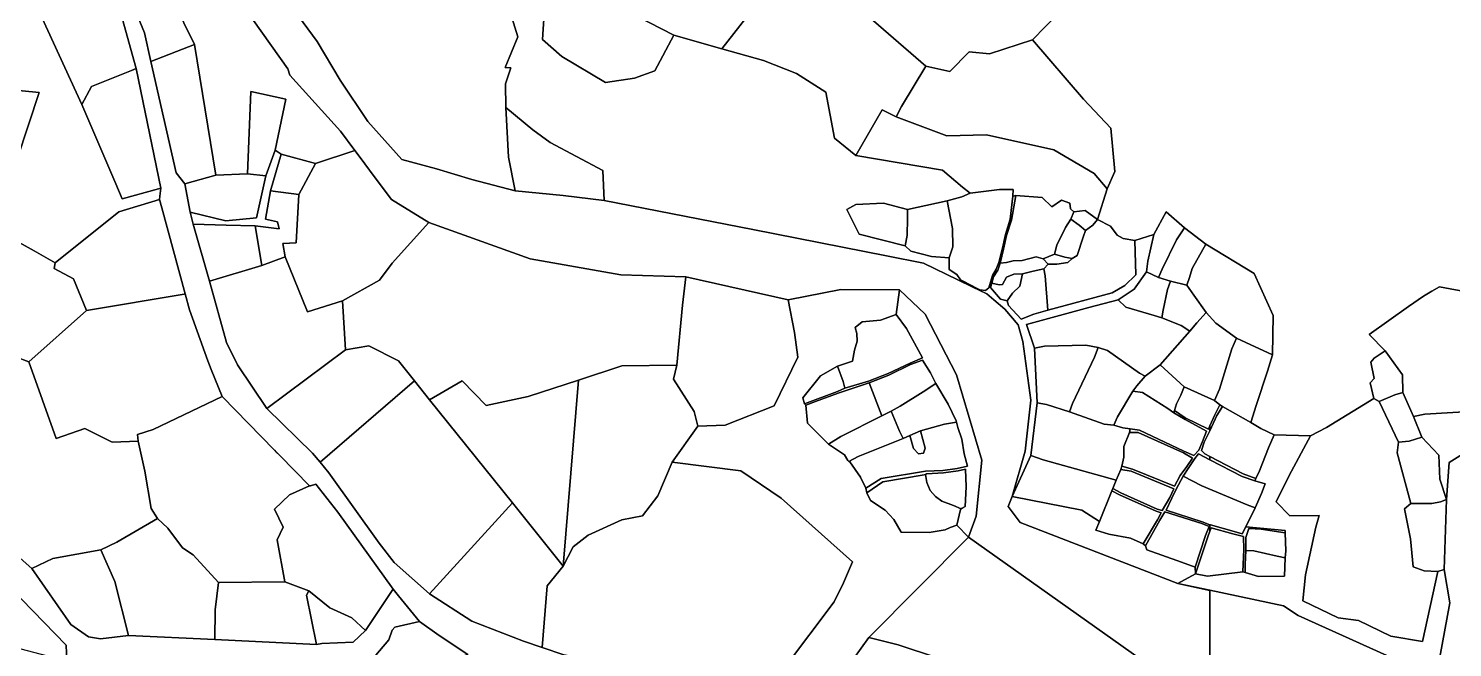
# Model space of a CAD drawing. Extents: x 542555 to 550520, y 1840485 to 1846995.
# Drawn here: x 547501 to 548103, y 1841222 to 1841484 of the extents above; entities that cross this region are included whole.
import ezdxf

# ---------------------------------------------------------------- set-up
doc = ezdxf.new("R2010")
doc.units = 0
doc.layers.add('Level 30', color=7, linetype='Continuous')

msp = doc.modelspace()

# ---------------------------------------------------------------- linework, layer by layer
at = {"layer": 'Level 30'}
for points in [[(547952.55, 1841507.26), (547925.05, 1841478.93), (547906.89, 1841473.05), (547898.23, 1841473.84), (547890.08, 1841465.48), (547879.97, 1841467.72), (547832.66, 1841508.91), (547831.02, 1841520.43), (547845.67, 1841540.45), (547865.78, 1841588.57), (547874.93, 1841594.18), (547882.24, 1841593.57), (547882.36, 1841592.57), (547886.13, 1841585.57), (547931.69, 1841552.29), (547947.53, 1841548.79), (547945.57, 1841534.73), (547945.93, 1841527.65), (547951.14, 1841518.33)], [(547831.02, 1841520.43), (547832.66, 1841508.91), (547803.83, 1841488.14), (547793.79, 1841475.08), (547773.44, 1841480.93), (547752.64, 1841491.66), (547730.82, 1841507.39), (547720.77, 1841515.44), (547726.45, 1841528.7), (547730.35, 1841533.32), (547750.81, 1841547.91), (547760.47, 1841546.04), (547785.97, 1841560.68), (547800.15, 1841567.89), (547800.41, 1841564.92), (547800.31, 1841559.64), (547823.83, 1841527.97)], [(547527.4, 1841459.14), (547523.28, 1841451.57), (547504.07, 1841493.29), (547497.29, 1841509.63), (547498.9, 1841510.41), (547499.08, 1841515.53), (547519.8, 1841525), (547526.2, 1841514.6), (547533.3819, 1841502.0965), (547535.35, 1841498.67), (547540.28, 1841488.07), (547546.21, 1841466.83), (547544.1901, 1841466.0042)], [(547719.35, 1841500.84), (547720.77, 1841515.44), (547730.82, 1841507.39), (547752.64, 1841491.66), (547773.44, 1841480.93), (547765.41, 1841465.77), (547756.76, 1841462.64), (547744.51, 1841460.93), (547726.14, 1841471.85), (547718, 1841479.01)], [(547638.57, 1841432.17), (547622.02, 1841426.59), (547607.45, 1841430.58), (547605, 1841432.21), (547609.41, 1841453.78), (547594.72, 1841457.04), (547593.25, 1841422.2), (547579.82, 1841421.63), (547570.9, 1841476.92), (547557.38, 1841504.61), (547569.28, 1841512.19), (547573.28, 1841513.16), (547595.79, 1841487.1), (547610.37, 1841466.6), (547611.19, 1841463.98), (547632.51, 1841440.24)], [(547691.32, 1841503.91), (547693.65, 1841506.26), (547699.74, 1841501.07), (547703.15, 1841494.3), (547707.48, 1841480.16), (547702.2, 1841467.27), (547704.53, 1841467.03), (547702.28, 1841460.24), (547702.39, 1841450.23), (547703.56, 1841429.26), (547706.32, 1841415.07), (547688.04, 1841419.83), (547673.17, 1841424.36), (547658.44, 1841428.34), (547644.15, 1841444.34), (547632.43, 1841461.85), (547622.7, 1841478.25), (547612.8, 1841491.55), (547628.22, 1841513.31), (547641.56, 1841506.2), (547650.92, 1841503.99), (547653.12, 1841500.08), (547678.69, 1841493.29), (547687.86, 1841498.56)], [(547832.66, 1841508.91), (547879.97, 1841467.72), (547869.71, 1841450.66), (547867.46, 1841446.28), (547861.45, 1841449.33), (547850.31, 1841429.99), (547841.32, 1841437.33), (547837.67, 1841456.83), (547825.27, 1841464.64), (547811.3, 1841470.12), (547793.79, 1841475.08), (547803.83, 1841488.14)], [(547570.9, 1841476.92), (547552.4, 1841469.77), (547549.74, 1841481.81), (547544.04, 1841495.62), (547557.38, 1841504.61)], [(547925.05, 1841478.93), (547946.58, 1841453.88), (547958.15, 1841441.54), (547959.77, 1841423.28), (547956.59, 1841415.9), (547951.12, 1841422.44), (547934.04, 1841432.38), (547905.54, 1841438.71), (547888.85, 1841438.28), (547867.46, 1841446.28), (547869.71, 1841450.66), (547879.97, 1841467.72), (547890.08, 1841465.48), (547898.23, 1841473.84), (547906.89, 1841473.05)], [(547579.82, 1841421.63), (547566.73, 1841418.08), (547563.06, 1841422.7), (547552.4, 1841469.77), (547570.9, 1841476.92)], [(547537.5658, 1841418.0575), (547523.28, 1841451.57), (547527.4, 1841459.14), (547544.1901, 1841466.0042), (547546.21, 1841466.83), (547556.68, 1841416.18), (547555.7248, 1841415.9139), (547540.31, 1841411.62)], [(547444.54, 1841462.56), (547505.25, 1841456.68), (547496.01, 1841428.87), (547493.5, 1841427.13), (547473.54, 1841424.7), (547467.94, 1841416.88), (547462.36, 1841412.16), (547459.53, 1841411.29), (547445.36, 1841411.58), (547442.02, 1841425.76), (547441.63, 1841441.1)], [(547593.25, 1841422.2), (547594.72, 1841457.04), (547609.41, 1841453.78), (547605, 1841432.21), (547601.02, 1841421.33)], [(547702.39, 1841450.23), (547713.85, 1841440.82), (547721.18, 1841435.48), (547743.38, 1841423.6), (547744, 1841411.02), (547726.61, 1841413.1), (547706.32, 1841415.07), (547703.56, 1841429.26)], [(547956.59, 1841415.9), (547952.44, 1841402.95), (547947.28, 1841406.8), (547942.51, 1841406.2), (547941.08, 1841407.37), (547940.77, 1841409.79), (547937.28, 1841411.14), (547933.16, 1841408.24), (547929.09, 1841412.29), (547917.93, 1841413.03), (547916.7, 1841412.81), (547916.83, 1841415.6), (547911.01, 1841415.63), (547898.68, 1841414.11), (547895.38, 1841416.62), (547887.02, 1841423.8), (547850.31, 1841429.99), (547861.45, 1841449.33), (547867.46, 1841446.28), (547888.85, 1841438.28), (547905.54, 1841438.71), (547934.04, 1841432.38), (547951.12, 1841422.44)], [(547605, 1841432.21), (547607.45, 1841430.58), (547602.97, 1841415.11), (547600.87, 1841403.12), (547605.99, 1841402.01), (547606.61, 1841398.97), (547596.52, 1841400.31), (547584.31, 1841400.57), (547570.24, 1841400.91), (547569.01, 1841406), (547584.17, 1841402.42), (547597.09, 1841403.62), (547601.02, 1841421.33)], [(547622.02, 1841426.59), (547614.97, 1841413.45), (547602.97, 1841415.11), (547607.45, 1841430.58)], [(547649.11, 1841377.28), (547633.45, 1841368.58), (547618.6, 1841363.85), (547609.15, 1841387.18), (547608.17, 1841392.77), (547613.85, 1841393.12), (547614.97, 1841413.45), (547622.02, 1841426.59), (547638.57, 1841432.17), (547641.2691, 1841428.577), (547646.4432, 1841421.6892), (547654.18, 1841411.39), (547669.85, 1841401.62), (547654.41, 1841384.48)], [(547593.25, 1841422.2), (547601.02, 1841421.33), (547597.09, 1841403.62), (547584.17, 1841402.42), (547569.01, 1841406), (547566.73, 1841418.08), (547579.82, 1841421.63)], [(547602.97, 1841415.11), (547614.97, 1841413.45), (547613.85, 1841393.12), (547608.17, 1841392.77), (547609.15, 1841387.18), (547599.31, 1841383.5), (547596.52, 1841400.31), (547606.61, 1841398.97), (547605.99, 1841402.01), (547600.87, 1841403.12)], [(547898.68, 1841414.11), (547911.01, 1841415.63), (547916.83, 1841415.6), (547916.7, 1841412.81), (547915.54, 1841403.09), (547913.54, 1841396.62), (547912.38, 1841390.77), (547910.79, 1841384.74), (547909.71, 1841381.93), (547908.08, 1841379.27), (547907.28, 1841376.36), (547906.54, 1841374.06), (547905.21, 1841372.96), (547902.81, 1841373.21), (547897.8589, 1841375.773), (547896.831, 1841376.3051), (547894.6, 1841377.46), (547893.09, 1841379.69), (547889.85, 1841381.78), (547889.83, 1841386.69), (547891.4, 1841391.35), (547891.23, 1841399.18), (547888.9, 1841410.88), (547895.11, 1841412.5)], [(547942.51, 1841406.2), (547941.26, 1841403.1), (547939, 1841399.56), (547935.28, 1841392.09), (547934.27, 1841388.29), (547929.56, 1841386.31), (547926.62, 1841387.17), (547920.61, 1841385.56), (547916.79, 1841385.42), (547914.01, 1841384.79), (547911.38, 1841384.4), (547912.77, 1841390.32), (547913.98, 1841396.13), (547916.16, 1841402.65), (547917.93, 1841413.03), (547929.09, 1841412.29), (547933.16, 1841408.24), (547937.28, 1841411.14), (547940.77, 1841409.79), (547941.08, 1841407.37)], [(547566.4429, 1841371.3544), (547525.19, 1841364.39), (547519.75, 1841377.82), (547511.54, 1841382.23), (547512.05, 1841384.67), (547538.89, 1841406.12), (547556.04, 1841411.43), (547557.0023, 1841407.9026), (547566.95, 1841371.44)], [(547872.13, 1841407.09), (547872.19, 1841403.56), (547872.01, 1841396.2), (547871.24, 1841391.75), (547851.82, 1841396.73), (547846.58, 1841407.17), (547850.32, 1841409.29), (547861.98, 1841409.86)], [(547891.4, 1841391.35), (547889.83, 1841386.69), (547882.29, 1841387.31), (547873.66, 1841389.48), (547871.24, 1841391.75), (547872.01, 1841396.2), (547872.19, 1841403.56), (547872.13, 1841407.09), (547884.4, 1841409.88), (547888.9, 1841410.88), (547891.23, 1841399.18)], [(547942.51, 1841406.2), (547947.28, 1841406.8), (547952.44, 1841402.95), (547950.47, 1841400.56), (547947.46, 1841398.3), (547944.76, 1841400.47), (547941.26, 1841403.1)], [(547525.19, 1841364.39), (547500.89, 1841342.76), (547490.46, 1841346.67), (547464.09, 1841335.09), (547461.0903, 1841346.154), (547450.39, 1841385.62), (547462.73, 1841385.56), (547463.99, 1841398.82), (547480.21, 1841400.09), (547483.99, 1841400.3), (547503.1724, 1841389.615), (547512.05, 1841384.67), (547511.54, 1841382.23), (547519.75, 1841377.82)], [(547599.31, 1841383.5), (547577.18, 1841376.81), (547570.24, 1841400.91), (547584.31, 1841400.57), (547596.52, 1841400.31)], [(547777.1, 1841366.74), (547774.74, 1841341.27), (547751.53, 1841341.01), (547733.22, 1841335.02), (547711.89, 1841328.05), (547694.18, 1841324.33), (547683.98, 1841334.7), (547670.23, 1841326.69), (547663.79, 1841334.71), (547657.06, 1841343.1), (547644.51, 1841349.51), (547634.62, 1841347.86), (547633.45, 1841368.58), (547649.11, 1841377.28), (547654.41, 1841384.48), (547669.85, 1841401.62), (547712.68, 1841386.29), (547751.02, 1841379.58), (547778.55, 1841378.66)], [(547958.7, 1841371.87), (547931.47, 1841364.62), (547930.34, 1841379.04), (547929.85, 1841382.03), (547931.69, 1841384.08), (547935.29, 1841383.97), (547939.97, 1841384.74), (547941.76, 1841386.48), (547943.84, 1841387.66), (547946.48, 1841395.52), (547947.46, 1841398.3), (547950.47, 1841400.56), (547952.44, 1841402.95), (547957.95, 1841400.13), (547960.73, 1841396.33), (547963.33, 1841394.84), (547968.2, 1841394.04), (547968.64, 1841379.48), (547964.01, 1841375.01)], [(547943.84, 1841387.66), (547941.76, 1841386.48), (547938.7, 1841387.01), (547934.27, 1841388.29), (547935.28, 1841392.09), (547939, 1841399.56), (547941.26, 1841403.1), (547944.76, 1841400.47), (547947.46, 1841398.3), (547946.48, 1841395.52)], [(547976.25, 1841396.58), (547981.45, 1841406.18), (547989.27, 1841399.39), (547985.91, 1841394.29), (547979.87, 1841381.95), (547978.32, 1841378.35), (547973.22, 1841380.75), (547973.79, 1841385.28)], [(547991.4, 1841378.35), (547990.23, 1841375.2), (547983.29, 1841376.85), (547978.32, 1841378.35), (547979.87, 1841381.95), (547985.91, 1841394.29), (547989.27, 1841399.39), (547998.3, 1841392.53), (547992.49, 1841382.22)], [(547935.29, 1841383.97), (547931.69, 1841384.08), (547929.56, 1841386.31), (547934.27, 1841388.29), (547938.7, 1841387.01), (547941.76, 1841386.48), (547939.97, 1841384.74)], [(548026.76, 1841362.32), (548026.46, 1841345.72), (548015.19, 1841350.89), (548011.16, 1841352.69), (548002.55, 1841359.1), (547998.34, 1841363.62), (547993.23, 1841370.88), (547990.23, 1841375.2), (547991.4, 1841378.35), (547992.49, 1841382.22), (547998.3, 1841392.53), (548018.73, 1841380.09)], [(547634.62, 1841347.86), (547601.39, 1841322.98), (547588.99, 1841341.4), (547584.45, 1841350.91), (547577.18, 1841376.81), (547599.31, 1841383.5), (547609.15, 1841387.18), (547618.6, 1841363.85), (547633.45, 1841368.58)], [(547931.69, 1841384.08), (547929.85, 1841382.03), (547925.24, 1841381.06), (547920.8, 1841379.93), (547917.1, 1841379.76), (547914.08, 1841378.58), (547912.29, 1841375.37), (547910.88, 1841375.23), (547907.8, 1841376.06), (547908.56, 1841378.71), (547910.35, 1841381.51), (547911.38, 1841384.4), (547914.01, 1841384.79), (547916.79, 1841385.42), (547920.61, 1841385.56), (547926.62, 1841387.17), (547929.56, 1841386.31)], [(547795.13, 1841316.01), (547783.63, 1841315.51), (547782.08, 1841321.75), (547773.27, 1841335.34), (547774.74, 1841341.27), (547777.1, 1841366.74), (547778.55, 1841378.66), (547821.78, 1841368.95), (547824.42, 1841355.14), (547825.87, 1841344.66), (547815.85, 1841324.14)], [(547907.8, 1841376.06), (547910.88, 1841375.23), (547912.29, 1841375.37), (547914.08, 1841378.58), (547917.1, 1841379.76), (547920.8, 1841379.93), (547919.64, 1841374.71), (547916.63, 1841371.75), (547914.26, 1841368.58), (547911.45, 1841369.19), (547907.29, 1841374.21)], [(547914.87, 1841366.58), (547914.26, 1841368.58), (547916.63, 1841371.75), (547919.64, 1841374.71), (547920.8, 1841379.93), (547925.24, 1841381.06), (547929.85, 1841382.03), (547930.34, 1841379.04), (547931.47, 1841364.62), (547925.58, 1841362.91), (547920.23, 1841360.73)], [(547978.32, 1841378.35), (547983.29, 1841376.85), (547982.12, 1841373.26), (547980.17, 1841364.56), (547979.7, 1841361.38), (547976.47, 1841362.37), (547964.41, 1841365.79), (547961.27, 1841368.99), (547968.03, 1841373.44), (547973.22, 1841380.75)], [(547990.23, 1841375.2), (547993.23, 1841370.88), (547998.34, 1841363.62), (547994.43, 1841359.16), (547991.45, 1841355.71), (547987.78, 1841358.14), (547979.7, 1841361.38), (547980.17, 1841364.56), (547982.12, 1841373.26), (547983.29, 1841376.85)], [(547568.78, 1841364.73), (547576.44, 1841343.2), (547577.9133, 1841339.5446), (547582.53, 1841328.09), (547553.42, 1841314.07), (547546.8, 1841311.94), (547547.08, 1841309.15), (547536.07, 1841308.78), (547524.5, 1841314.53), (547512.46, 1841310.26), (547500.89, 1841342.76), (547525.19, 1841364.39), (547566.4429, 1841371.3544), (547566.95, 1841371.44)], [(547892.85, 1841337.3), (547903.63, 1841301.08), (547901.26, 1841277.48), (547898.03, 1841268.55), (547893.04, 1841273.66), (547894.52, 1841280.34), (547894.85, 1841280.56), (547895.26, 1841280.85), (547896.55, 1841281.59), (547897.05, 1841289.87), (547896.74, 1841297.31), (547893.59, 1841296.67), (547887.34, 1841295.8), (547880.26, 1841295.33), (547879.76, 1841295.05), (547879.22, 1841294.94), (547861.83, 1841291.96), (547854.98, 1841287.4), (547854.56, 1841289.32), (547861.11, 1841293.39), (547879.75, 1841296.53), (547887.14, 1841296.74), (547893.25, 1841297.6), (547897.58, 1841298.62), (547896.19, 1841303.83), (547895.16, 1841310.01), (547893.45, 1841314.97), (547892.93, 1841317.16), (547892.8, 1841317.72), (547889.4, 1841324.77), (547884.22, 1841333.53), (547881.92, 1841338.07), (547878.52, 1841343.41), (547873.49, 1841341.57), (547864.29, 1841337.14), (547855.94, 1841333.82), (547846.29, 1841330.63), (547842.88, 1841329.53), (547833.3, 1841326), (547829.22, 1841324.42), (547828.7, 1841324.98), (547842.55, 1841330.24), (547845.74, 1841331.6), (547855.71, 1841334.62), (547864.04, 1841337.77), (547873.38, 1841342.22), (547878.54, 1841344.42), (547871.8, 1841356.78), (547867.37, 1841362.72), (547868.87, 1841373.16), (547879.65, 1841362.95)], [(548118.02, 1841327.73), (548113.73, 1841321.97), (548112.0265, 1841321.8681), (548090.83, 1841320.6), (548086.07, 1841319.56), (548081.58, 1841329.72), (548081.44, 1841337.2), (548074.1, 1841347.42), (548067.31, 1841354.36), (548083.9427, 1841366.1221), (548090.19, 1841370.54), (548093.7109, 1841372.5703), (548097.04, 1841374.49), (548109.79, 1841372.1), (548110.23, 1841365.28), (548112.85, 1841350.54), (548116.42, 1841346.35), (548118.15, 1841339.76), (548119.4, 1841332.94), (548119.1871, 1841332.1361)], [(547991.45, 1841355.71), (547978.96, 1841341.41), (547972.56, 1841336.69), (547970.26, 1841338), (547956.75, 1841347.59), (547952.74, 1841348.81), (547947.56, 1841349.77), (547930.13, 1841349.39), (547925.89, 1841348.53), (547922.45, 1841358.48), (547948.79, 1841365.75), (547961.27, 1841368.99), (547964.41, 1841365.79), (547976.47, 1841362.37), (547979.7, 1841361.38), (547987.78, 1841358.14)], [(547867.37, 1841362.72), (547871.8, 1841356.78), (547878.54, 1841344.42), (547873.38, 1841342.22), (547864.04, 1841337.77), (547855.71, 1841334.62), (547845.74, 1841331.6), (547844.96, 1841334.36), (547842.61, 1841340.9), (547848.91, 1841343.03), (547849.85, 1841347.65), (547850.93, 1841351.54), (547850.77, 1841354.75), (547850.13, 1841357.25), (547853.04, 1841359.61), (547860.83, 1841360.39)], [(547998.34, 1841363.62), (548002.55, 1841359.1), (548011.16, 1841352.69), (548009.2, 1841348.19), (548004.04, 1841331.12), (548001.95, 1841326.41), (547989.15, 1841332.18), (547978.96, 1841341.41), (547991.45, 1841355.71), (547994.43, 1841359.16)], [(548011.16, 1841352.69), (548015.19, 1841350.89), (548026.46, 1841345.72), (548024.3, 1841338.82), (548019.51, 1841324.24), (548017.34, 1841317.14), (548005.31, 1841323.84), (548004.19, 1841324.53), (548001.95, 1841326.41), (548004.04, 1841331.12), (548009.2, 1841348.19)], [(547538.04, 1841266.41), (547531.25, 1841263.29), (547511.06, 1841259.6), (547502.1, 1841255.32), (547495.91, 1841260.82), (547490.55, 1841262.71), (547483.02, 1841270.69), (547477.5, 1841280.75), (547473.99, 1841293.2), (547464.09, 1841335.09), (547490.46, 1841346.67), (547500.89, 1841342.76), (547512.46, 1841310.26), (547524.5, 1841314.53), (547536.07, 1841308.78), (547547.08, 1841309.15), (547549.85, 1841296.5), (547552.52, 1841280.71), (547555.26, 1841276.51)], [(547663.79, 1841334.71), (547623.95, 1841300.28), (547620.7, 1841304.17), (547601.39, 1841322.98), (547634.62, 1841347.86), (547644.51, 1841349.51), (547657.06, 1841343.1)], [(547925.89, 1841348.53), (547930.13, 1841349.39), (547947.56, 1841349.77), (547952.74, 1841348.81), (547951.24, 1841344.68), (547941.87, 1841325.12), (547940.63, 1841321.54), (547930.89, 1841324.71), (547927.01, 1841325.4)], [(547952.74, 1841348.81), (547956.75, 1841347.59), (547970.26, 1841338), (547972.56, 1841336.69), (547969.11, 1841332.6), (547967.48, 1841330.26), (547960.9, 1841319.52), (547959.37, 1841315.99), (547955.24, 1841316.39), (547940.63, 1841321.54), (547941.87, 1841325.12), (547951.24, 1841344.68)], [(548078.21, 1841328.75), (548071.57, 1841325.95), (548069.23, 1841327.26), (548067.69, 1841333.82), (548069.47, 1841335.71), (548067.95, 1841342.57), (548069.46, 1841344.33), (548074.1, 1841347.42), (548081.44, 1841337.2), (548081.58, 1841329.72)], [(547783.63, 1841315.51), (547772.78, 1841300.36), (547766.66, 1841286.08), (547760.15, 1841277.54), (547751.51, 1841275.92), (547737.28, 1841269.49), (547730.95, 1841264.43), (547726.72, 1841256.28), (547733.22, 1841335.02), (547751.53, 1841341.01), (547774.74, 1841341.27), (547773.27, 1841335.34), (547782.08, 1841321.75)], [(547842.55, 1841330.24), (547828.7, 1841324.98), (547827.93, 1841327.48), (547835.42, 1841336.75), (547842.61, 1841340.9), (547844.96, 1841334.36), (547845.74, 1841331.6)], [(547855.94, 1841333.82), (547864.29, 1841337.14), (547873.49, 1841341.57), (547878.52, 1841343.41), (547881.92, 1841338.07), (547884.22, 1841333.53), (547878.8, 1841330.04), (547869.08, 1841323.94), (547865.26, 1841321.89), (547861.34, 1841319.89)], [(547978.96, 1841341.41), (547989.15, 1841332.18), (547987.64, 1841328.7), (547985.86, 1841324.91), (547985.04, 1841322.15), (547984.73, 1841321.22), (547982.18, 1841323.01), (547971.48, 1841329.83), (547967.48, 1841330.26), (547969.11, 1841332.6), (547972.56, 1841336.69)], [(547705.2, 1841283.1), (547670.22, 1841244.57), (547655.28, 1841257.85), (547648.85, 1841266.05), (547627.66, 1841295.83), (547623.95, 1841300.28), (547663.79, 1841334.71), (547670.23, 1841326.69)], [(547733.22, 1841335.02), (547726.72, 1841256.28), (547705.2, 1841283.1), (547670.23, 1841326.69), (547683.98, 1841334.7), (547694.18, 1841324.33), (547711.89, 1841328.05)], [(547606.8768, 1841303.1433), (547619.46, 1841290.25), (547611.07, 1841286.52), (547604.69, 1841280.37), (547608.38, 1841272.76), (547605.76, 1841267.4), (547609, 1841249.71), (547581.08, 1841249.34), (547570.35, 1841261.07), (547565.86, 1841264.01), (547559.67, 1841272.32), (547555.26, 1841276.51), (547552.52, 1841280.71), (547549.85, 1841296.5), (547547.08, 1841309.15), (547546.8, 1841311.94), (547553.42, 1841314.07), (547582.53, 1841328.09), (547604.6876, 1841305.3864), (547605.28, 1841304.71)], [(547855.94, 1841333.82), (547861.34, 1841319.89), (547844.01, 1841311.1), (547838.83, 1841307.96), (547835.3, 1841311.44), (547829.87, 1841316.75), (547829.22, 1841324.42), (547833.3, 1841326), (547842.88, 1841329.53), (547846.29, 1841330.63)], [(547887.8, 1841316.31), (547877.64, 1841313.56), (547873.2, 1841311.53), (547870.42, 1841310.25), (547868.87, 1841313.38), (547865.26, 1841321.89), (547869.08, 1841323.94), (547878.8, 1841330.04), (547884.22, 1841333.53), (547889.4, 1841324.77), (547892.8, 1841317.72), (547892.93, 1841317.16)], [(547998.6, 1841313.34), (547996.82, 1841308.99), (547995.3, 1841305.42), (547993.14, 1841303.06), (547988.91, 1841304.97), (547970.24, 1841313.77), (547966.24, 1841314.33), (547963.16, 1841314.82), (547959.37, 1841315.99), (547960.9, 1841319.52), (547967.48, 1841330.26), (547971.48, 1841329.83), (547982.18, 1841323.01), (547984.73, 1841321.22), (547989.54, 1841318.29)], [(548001.95, 1841326.41), (548004.19, 1841324.53), (548002.08, 1841320.29), (548000, 1841315.68), (547999.37, 1841314.29), (547989.57, 1841319.05), (547985.04, 1841322.15), (547985.86, 1841324.91), (547987.64, 1841328.7), (547989.15, 1841332.18)], [(548086.07, 1841319.56), (548089.57, 1841310.87), (548084.18, 1841309.14), (548079.63, 1841308.79), (548071.57, 1841325.95), (548078.21, 1841328.75), (548081.58, 1841329.72)], [(547959.37, 1841315.99), (547963.16, 1841314.82), (547966.24, 1841314.33), (547965.98, 1841312.91), (547963.68, 1841306.87), (547963.63, 1841302.43), (547962.78, 1841298.6), (547962.34, 1841297.17), (547960.39, 1841292.65), (547929.55, 1841301.31), (547924.26, 1841303.16), (547927.01, 1841325.4), (547930.89, 1841324.71), (547940.63, 1841321.54), (547955.24, 1841316.39)], [(548000, 1841315.68), (548000, 1841313.59), (547997.63, 1841308.74), (547996.48, 1841305.21), (547997.9, 1841303.81), (548000, 1841302.7), (548000, 1841301.26), (547995.17, 1841303.77), (547993.66, 1841301.87), (547991.04, 1841298.08), (547988.68, 1841294.35), (547985.78, 1841288.93), (547983.91, 1841285.01), (547981.45, 1841280.02), (547996.75, 1841275.06), (548000, 1841273.81), (548000, 1841271.1), (547999.08, 1841268.69), (547994.7, 1841255.54), (547993.94, 1841253.1), (547993.72, 1841255.96), (547998.14, 1841269.25), (547999.65, 1841273.04), (547996.59, 1841274.36), (547980.96, 1841279.35), (547978.77, 1841275.7), (547972.76, 1841264.97), (547971.84, 1841265.77), (547977.84, 1841275.97), (547979.39, 1841278.92), (547977.27, 1841279.59), (547961.83, 1841286.54), (547958.51, 1841288.12), (547959.03, 1841289.23), (547962.39, 1841287.39), (547977.66, 1841280.37), (547979.76, 1841279.87), (547983.05, 1841285.41), (547984.69, 1841289.09), (547966.65, 1841296.55), (547962.34, 1841297.17), (547962.78, 1841298.6), (547967.22, 1841297.38), (547985.05, 1841290.19), (547987.47, 1841294.64), (547990.29, 1841298.41), (547992.61, 1841302.04), (547988.76, 1841304.18), (547969.69, 1841312.85), (547965.98, 1841312.91), (547966.24, 1841314.33), (547970.24, 1841313.77), (547988.91, 1841304.97), (547993.14, 1841303.06), (547995.3, 1841305.42), (547996.82, 1841308.99), (547998.6, 1841313.34), (547989.54, 1841318.29), (547984.73, 1841321.22), (547985.04, 1841322.15), (547989.57, 1841319.05), (547999.37, 1841314.29)], [(548020.95, 1841296.66), (548019.39, 1841293.35), (548014.11, 1841295.31), (548000, 1841302.7), (547997.9, 1841303.81), (547996.48, 1841305.21), (547997.63, 1841308.74), (548000, 1841313.59), (548002.85, 1841320.07), (548005.31, 1841323.84), (548017.34, 1841317.14), (548021.55, 1841314.55), (548027.19, 1841311.92), (548024.75, 1841306.38)], [(548004.19, 1841324.53), (548005.31, 1841323.84), (548002.85, 1841320.07), (548000, 1841313.59), (548000, 1841315.68), (548002.08, 1841320.29)], [(548033.49, 1841294.69), (548042.47, 1841311.4), (548049.32, 1841314.97), (548069.23, 1841327.26), (548071.57, 1841325.95), (548079.63, 1841308.79), (548079.17, 1841304.21), (548084.85, 1841282.8), (548082.27, 1841280.57), (548084.72, 1841267.81), (548085.94, 1841256.05), (548090.6, 1841254.38), (548096.3, 1841254.1), (548089.85, 1841224.39), (548076.44, 1841226.78), (548062.82, 1841233.38), (548054.23, 1841234.43), (548039.22, 1841241.67), (548040.42, 1841252.61), (548044.81, 1841272.87), (548046.13, 1841277.68), (548033.74, 1841277.58), (548027.94, 1841283.51)], [(548118.0374, 1841310.719), (548101.08, 1841300.16), (548099.93, 1841284.51), (548097.11, 1841293.1), (548096.68, 1841303.31), (548089.57, 1841310.87), (548086.07, 1841319.56), (548090.83, 1841320.6), (548112.0265, 1841321.8681), (548113.73, 1841321.97), (548125.33, 1841315.26)], [(547865.26, 1841321.89), (547868.87, 1841313.38), (547870.42, 1841310.25), (547851.29, 1841302.75), (547847.46, 1841300.64), (547846.95, 1841301.05), (547845.52, 1841303.37), (547838.83, 1841307.96), (547844.01, 1841311.1), (547861.34, 1841319.89)], [(547861.11, 1841293.39), (547854.56, 1841289.32), (547852.31, 1841294.02), (547847.8, 1841300.37), (547847.46, 1841300.64), (547851.29, 1841302.75), (547870.42, 1841310.25), (547873.2, 1841311.53), (547874.74, 1841306.06), (547876.83, 1841303.85), (547878.89, 1841304.15), (547879.64, 1841306.21), (547877.64, 1841313.56), (547887.8, 1841316.31), (547892.93, 1841317.16), (547893.45, 1841314.97), (547895.16, 1841310.01), (547896.19, 1841303.83), (547897.58, 1841298.62), (547893.25, 1841297.6), (547887.14, 1841296.74), (547879.75, 1841296.53)], [(547877.64, 1841313.56), (547879.64, 1841306.21), (547878.89, 1841304.15), (547876.83, 1841303.85), (547874.74, 1841306.06), (547873.2, 1841311.53)], [(547992.61, 1841302.04), (547990.29, 1841298.41), (547987.47, 1841294.64), (547985.05, 1841290.19), (547967.22, 1841297.38), (547962.78, 1841298.6), (547963.63, 1841302.43), (547963.68, 1841306.87), (547965.98, 1841312.91), (547969.69, 1841312.85), (547988.76, 1841304.18)], [(548093.8, 1841282.82), (548084.85, 1841282.8), (548079.17, 1841304.21), (548079.63, 1841308.79), (548084.18, 1841309.14), (548089.57, 1841310.87), (548096.68, 1841303.31), (548097.11, 1841293.1), (548099.93, 1841284.51), (548097.48, 1841283.47)], [(547772.78, 1841300.36), (547801.69, 1841296.61), (547818.74, 1841285.11), (547848.94, 1841258.21), (547845.19, 1841249.21), (547841.23, 1841241.19), (547820.14, 1841213.34), (547817.59, 1841209.024), (547816.4, 1841207.01), (547768.24, 1841210.88), (547764.4939, 1841211.6049), (547726.9, 1841218.88), (547717.81, 1841221.93), (547719.85, 1841248.01), (547726.72, 1841256.28), (547730.95, 1841264.43), (547737.28, 1841269.49), (547751.51, 1841275.92), (547760.15, 1841277.54), (547766.66, 1841286.08)], [(547960.39, 1841292.65), (547959.03, 1841289.23), (547958.51, 1841288.12), (547953.37, 1841275.22), (547945.87, 1841279.98), (547916.36, 1841285.75), (547924.26, 1841303.16), (547929.55, 1841301.31)], [(548021.76, 1841287.08), (548019.14, 1841281.05), (548015.68, 1841282.22), (547996.64, 1841290.33), (547988.68, 1841294.35), (547991.04, 1841298.08), (547993.66, 1841301.87), (547995.17, 1841303.77), (548000, 1841301.26), (548013.58, 1841294.18), (548019, 1841292.43), (548023.41, 1841291.13)], [(548019.39, 1841293.35), (548019, 1841292.43), (548013.58, 1841294.18), (548000, 1841301.26), (548000, 1841302.7), (548014.11, 1841295.31)], [(547894.52, 1841280.34), (547893.04, 1841273.66), (547890.23, 1841272.71), (547888.12, 1841271.66), (547881.33, 1841270.61), (547869.58, 1841270.64), (547866.41, 1841276.11), (547862.82, 1841279.97), (547856.52, 1841284.09), (547854.98, 1841287.4), (547861.83, 1841291.96), (547879.22, 1841294.94), (547879.76, 1841295.05), (547880.34, 1841291.67), (547881.72, 1841288.36), (547884.04, 1841285.78), (547886.71, 1841283.8), (547891.63, 1841281.99), (547894.85, 1841280.56)], [(547879.76, 1841295.05), (547880.26, 1841295.33), (547887.34, 1841295.8), (547893.59, 1841296.67), (547896.74, 1841297.31), (547897.05, 1841289.87), (547896.55, 1841281.59), (547895.26, 1841280.85), (547894.85, 1841280.56), (547891.63, 1841281.99), (547886.71, 1841283.8), (547884.04, 1841285.78), (547881.72, 1841288.36), (547880.34, 1841291.67)], [(547984.69, 1841289.09), (547983.05, 1841285.41), (547979.76, 1841279.87), (547977.66, 1841280.37), (547962.39, 1841287.39), (547959.03, 1841289.23), (547960.39, 1841292.65), (547962.34, 1841297.17), (547966.65, 1841296.55)], [(548019.14, 1841281.05), (548015.22, 1841273.01), (548013.65, 1841269.94), (548010.19, 1841271.04), (548000.21, 1841273.73), (548000, 1841273.81), (547996.75, 1841275.06), (547981.45, 1841280.02), (547983.91, 1841285.01), (547985.78, 1841288.93), (547988.68, 1841294.35), (547996.64, 1841290.33), (548015.68, 1841282.22)], [(547654.687, 1841246.4046), (547643.18, 1841229.06), (547637.4, 1841234.43), (547628.13, 1841238.64), (547619.22, 1841245.83), (547609, 1841249.71), (547605.76, 1841267.4), (547608.38, 1841272.76), (547604.69, 1841280.37), (547611.07, 1841286.52), (547619.46, 1841290.25), (547619.8567, 1841290.3561), (547622.19, 1841290.98), (547631.41, 1841279.16), (547654.81, 1841246.59)], [(547961.83, 1841286.54), (547977.27, 1841279.59), (547979.39, 1841278.92), (547977.84, 1841275.97), (547971.84, 1841265.77), (547966.5, 1841268.18), (547957.25, 1841269.79), (547951.8, 1841271.5), (547953.37, 1841275.22), (547958.51, 1841288.12)], [(547719.85, 1841248.01), (547717.81, 1841221.93), (547709.96, 1841224.61), (547688.13, 1841233.04), (547670.22, 1841244.57), (547705.2, 1841283.1), (547726.72, 1841256.28)], [(547993.94, 1841253.1), (547986.37, 1841248.99), (547919.81, 1841274.75), (547914.73, 1841281.48), (547916.36, 1841285.75), (547945.87, 1841279.98), (547953.37, 1841275.22), (547951.8, 1841271.5), (547957.25, 1841269.79), (547966.5, 1841268.18), (547971.84, 1841265.77), (547972.76, 1841264.97), (547973.34, 1841263.29), (547988.03, 1841257.98), (547993.72, 1841255.96)], [(548084.85, 1841282.8), (548093.8, 1841282.82), (548097.48, 1841283.47), (548099.93, 1841284.51), (548098.96, 1841254.89), (548096.3, 1841254.1), (548090.6, 1841254.38), (548085.94, 1841256.05), (548084.72, 1841267.81), (548082.27, 1841280.57)], [(547555.26, 1841276.51), (547559.67, 1841272.32), (547565.86, 1841264.01), (547570.35, 1841261.07), (547581.08, 1841249.34), (547579.66, 1841237.84), (547579.45, 1841225.24), (547542.96, 1841227.06), (547537.2, 1841249.87), (547531.25, 1841263.29), (547538.04, 1841266.41)], [(547998.14, 1841269.25), (547993.72, 1841255.96), (547988.03, 1841257.98), (547973.34, 1841263.29), (547972.76, 1841264.97), (547978.77, 1841275.7), (547980.96, 1841279.35), (547996.59, 1841274.36), (547999.65, 1841273.04)], [(548015.15, 1841268.47), (548015.2, 1841262.98), (548014.96, 1841256.95), (548014.89, 1841253.69), (548013.86, 1841253.97), (548014.09, 1841257.12), (548014.26, 1841263.17), (548014.2, 1841268.84), (548009.67, 1841269.92), (548000.54, 1841272.51), (548000, 1841271.09), (548000, 1841271.1), (548000, 1841273.81), (548000.21, 1841273.73), (548010.19, 1841271.04), (548013.65, 1841269.94), (548015.22, 1841273.01), (548031.84, 1841271.4), (548031.85, 1841270.4), (548021.64, 1841271.91), (548016.44, 1841272.31)], [(547974.53, 1841214.25), (547957.45, 1841183.33), (547937.3, 1841184.39), (547921.14, 1841180.07), (547910.54, 1841190.14), (547891.94, 1841210.36), (547884.82, 1841217.53), (547868.24, 1841223.01), (547855.83, 1841226.21), (547898.03, 1841268.55)], [(548000, 1841271.09), (548000.54, 1841272.51), (548009.67, 1841269.92), (548014.2, 1841268.84), (548014.26, 1841263.17), (548014.09, 1841257.12), (548013.86, 1841253.97), (547999.01, 1841252.11), (547993.94, 1841253.1), (547994.7, 1841255.54), (547999.08, 1841268.69)], [(548031.85, 1841270.4), (548032.03, 1841262.82), (548031.78, 1841259.79), (548028.44, 1841260.51), (548018.51, 1841262.76), (548015.2, 1841262.98), (548015.15, 1841268.47), (548016.44, 1841272.31), (548021.64, 1841271.91)], [(547531.25, 1841263.29), (547537.2, 1841249.87), (547542.96, 1841227.06), (547531.17, 1841225.64), (547526.07, 1841226.47), (547518.57, 1841231.62), (547502.1, 1841255.32), (547511.06, 1841259.6)], [(548020.53, 1841251.9), (548014.89, 1841253.69), (548014.96, 1841256.95), (548015.2, 1841262.98), (548018.51, 1841262.76), (548028.44, 1841260.51), (548031.78, 1841259.79), (548031.46, 1841252.02)], [(547516.88, 1841216.18), (547494.99, 1841221.87), (547480.62, 1841232.82), (547485.77, 1841243.72), (547488.34, 1841251.94), (547516.62, 1841222.87)], [(547619.22, 1841245.83), (547618.24, 1841244.12), (547622.39, 1841223.17), (547579.45, 1841225.24), (547579.66, 1841237.84), (547581.08, 1841249.34), (547609, 1841249.71)], [(547619.22, 1841245.83), (547628.13, 1841238.64), (547637.4, 1841234.43), (547643.18, 1841229.06), (547637.96, 1841224.18), (547624.72, 1841223.54), (547622.39, 1841223.17), (547618.24, 1841244.12)], [(547679.36, 1841216.72), (547670.13, 1841213.18), (547659.93, 1841212.37), (547652.78, 1841213.23), (547651.51, 1841213.2), (547648.43, 1841214.06), (547645.14, 1841215.92), (547653.05, 1841225.16), (547654.4, 1841229.18), (547655.56, 1841230.51), (547665.95, 1841232.85), (547674.29, 1841227.02), (547686.36, 1841219.02)], [(547921.14, 1841180.07), (547907.46, 1841165.54), (547898.86, 1841173.59), (547886.23, 1841182.55), (547870.33, 1841192.2), (547860.67, 1841198.2), (547846.22, 1841202.95), (547846.38, 1841205.61), (547849.42, 1841217.1), (547855.83, 1841226.21), (547868.24, 1841223.01), (547884.82, 1841217.53), (547891.94, 1841210.36), (547910.54, 1841190.14)]]:
    msp.add_lwpolyline(points, close=True, dxfattribs=at)
for points in [[(547504.07, 1841493.29), (547523.28, 1841451.57), (547537.5658, 1841418.0575), (547540.31, 1841411.62), (547555.7248, 1841415.9139), (547556.68, 1841416.18), (547556.2231, 1841412.7891), (547556.04, 1841411.43), (547538.89, 1841406.12), (547512.05, 1841384.67), (547503.1724, 1841389.615), (547483.99, 1841400.3), (547481.75, 1841412.89), (547465.16, 1841409.16), (547462.36, 1841412.16), (547467.94, 1841416.88), (547473.54, 1841424.7), (547493.5, 1841427.13), (547496.01, 1841428.87), (547505.25, 1841456.68), (547444.54, 1841462.56), (547446.01, 1841470.11), (547447.34, 1841483.45), (547444.43, 1841523.94)], [(548109.79, 1841372.1), (548097.04, 1841374.49), (548093.7109, 1841372.5703), (548090.19, 1841370.54), (548083.9427, 1841366.1221), (548067.31, 1841354.36), (548074.1, 1841347.42), (548069.46, 1841344.33), (548067.95, 1841342.57), (548069.47, 1841335.71), (548067.69, 1841333.82), (548069.23, 1841327.26), (548049.32, 1841314.97), (548042.47, 1841311.4), (548027.19, 1841311.92), (548021.55, 1841314.55), (548017.34, 1841317.14), (548019.51, 1841324.24), (548024.3, 1841338.82), (548026.46, 1841345.72), (548026.76, 1841362.32), (548018.73, 1841380.09), (547998.3, 1841392.53), (547989.27, 1841399.39), (547981.45, 1841406.18), (547976.25, 1841396.58), (547968.2, 1841394.04), (547963.33, 1841394.84), (547960.73, 1841396.33), (547957.95, 1841400.13), (547952.44, 1841402.95), (547956.59, 1841415.9), (547959.77, 1841423.28), (547958.15, 1841441.54), (547946.58, 1841453.88), (547925.05, 1841478.93), (547952.55, 1841507.26)], [(547719.35, 1841500.84), (547718, 1841479.01), (547726.14, 1841471.85), (547744.51, 1841460.93), (547756.76, 1841462.64), (547765.41, 1841465.77), (547773.44, 1841480.93), (547793.79, 1841475.08), (547811.3, 1841470.12), (547825.27, 1841464.64), (547837.67, 1841456.83), (547841.32, 1841437.33), (547850.31, 1841429.99), (547887.02, 1841423.8), (547895.38, 1841416.62), (547898.68, 1841414.11), (547895.11, 1841412.5), (547888.9, 1841410.88), (547884.4, 1841409.88), (547872.13, 1841407.09), (547861.98, 1841409.86), (547850.32, 1841409.29), (547846.58, 1841407.17), (547851.82, 1841396.73), (547871.24, 1841391.75), (547873.66, 1841389.48), (547882.29, 1841387.31), (547889.83, 1841386.69), (547889.85, 1841381.78), (547893.09, 1841379.69), (547894.6, 1841377.46), (547896.831, 1841376.3051), (547897.8589, 1841375.773), (547902.81, 1841373.21), (547905.21, 1841372.96), (547906.54, 1841374.06), (547907.28, 1841376.36), (547908.08, 1841379.27), (547909.71, 1841381.93), (547910.79, 1841384.74), (547912.38, 1841390.77), (547913.54, 1841396.62), (547915.54, 1841403.09), (547916.7, 1841412.81), (547917.93, 1841413.03), (547916.16, 1841402.65), (547913.98, 1841396.13), (547912.77, 1841390.32), (547911.38, 1841384.4), (547910.35, 1841381.51), (547908.56, 1841378.71), (547907.8, 1841376.06), (547907.29, 1841374.21), (547911.45, 1841369.19), (547914.26, 1841368.58), (547914.87, 1841366.58), (547920.23, 1841360.73), (547925.58, 1841362.91), (547931.47, 1841364.62), (547958.7, 1841371.87), (547964.01, 1841375.01), (547968.64, 1841379.48), (547968.2, 1841394.04), (547976.25, 1841396.58), (547973.79, 1841385.28), (547973.22, 1841380.75), (547968.03, 1841373.44), (547961.27, 1841368.99), (547948.79, 1841365.75), (547922.45, 1841358.48), (547925.89, 1841348.53), (547927.01, 1841325.4), (547924.26, 1841303.16), (547916.36, 1841285.75), (547921.95, 1841304.95), (547924.28, 1841326.52), (547920.93, 1841351.32), (547918.92, 1841358.41), (547913.36, 1841364.96), (547908.64, 1841369.02), (547905.68, 1841371.5), (547899.8498, 1841374.3191), (547893.5147, 1841377.3825), (547878.94, 1841384.43), (547863.3067, 1841387.5105), (547806.7897, 1841398.6473), (547744, 1841411.02), (547743.38, 1841423.6), (547721.18, 1841435.48), (547713.85, 1841440.82), (547702.39, 1841450.23), (547702.28, 1841460.24), (547704.53, 1841467.03), (547702.2, 1841467.27), (547707.48, 1841480.16), (547703.15, 1841494.3)], [(547544.04, 1841495.62), (547549.74, 1841481.81), (547552.4, 1841469.77), (547563.06, 1841422.7), (547566.73, 1841418.08), (547569.01, 1841406), (547570.24, 1841400.91), (547577.18, 1841376.81), (547584.45, 1841350.91), (547588.99, 1841341.4), (547601.39, 1841322.98), (547620.7, 1841304.17), (547623.95, 1841300.28), (547627.66, 1841295.83), (547648.85, 1841266.05), (547655.28, 1841257.85), (547670.22, 1841244.57), (547688.13, 1841233.04), (547709.96, 1841224.61), (547717.81, 1841221.93), (547726.9, 1841218.88)], [(547612.8, 1841491.55), (547622.7, 1841478.25), (547632.43, 1841461.85), (547644.15, 1841444.34), (547658.44, 1841428.34), (547673.17, 1841424.36), (547688.04, 1841419.83), (547706.32, 1841415.07), (547726.61, 1841413.1), (547744, 1841411.02), (547806.7897, 1841398.6473), (547863.3067, 1841387.5105), (547878.94, 1841384.43), (547893.5147, 1841377.3825), (547899.8498, 1841374.3191), (547905.68, 1841371.5), (547908.64, 1841369.02), (547913.36, 1841364.96), (547918.92, 1841358.41), (547920.93, 1841351.32), (547924.28, 1841326.52), (547921.95, 1841304.95), (547916.36, 1841285.75), (547914.73, 1841281.48), (547919.81, 1841274.75), (547986.37, 1841248.99), (548000, 1841246.09), (548000, 1841233.45), (548000, 1841212.3)], [(547686.36, 1841219.02), (547674.29, 1841227.02), (547665.95, 1841232.85), (547657.1314, 1841243.7269), (547654.81, 1841246.59), (547631.41, 1841279.16), (547622.19, 1841290.98), (547619.8567, 1841290.3561), (547619.46, 1841290.25), (547606.8768, 1841303.1433), (547604.6876, 1841305.3864), (547582.53, 1841328.09), (547577.9133, 1841339.5446), (547576.44, 1841343.2), (547568.78, 1841364.73), (547566.95, 1841371.44), (547557.0023, 1841407.9026), (547556.04, 1841411.43), (547556.2231, 1841412.7891), (547556.68, 1841416.18), (547546.21, 1841466.83), (547540.28, 1841488.07)], [(547974.53, 1841214.25), (547898.03, 1841268.55), (547901.26, 1841277.48), (547903.63, 1841301.08), (547892.85, 1841337.3), (547879.65, 1841362.95), (547868.87, 1841373.16), (547843.96, 1841373.27), (547821.78, 1841368.95), (547778.55, 1841378.66), (547751.02, 1841379.58), (547712.68, 1841386.29), (547669.85, 1841401.62), (547654.18, 1841411.39), (547646.4432, 1841421.6892), (547641.2691, 1841428.577), (547638.57, 1841432.17), (547632.51, 1841440.24), (547611.19, 1841463.98), (547610.37, 1841466.6), (547595.79, 1841487.1)], [(547820.14, 1841213.34), (547841.23, 1841241.19), (547845.19, 1841249.21), (547848.94, 1841258.21), (547818.74, 1841285.11), (547801.69, 1841296.61), (547772.78, 1841300.36), (547783.63, 1841315.51), (547795.13, 1841316.01), (547815.85, 1841324.14), (547825.87, 1841344.66), (547824.42, 1841355.14), (547821.78, 1841368.95), (547843.96, 1841373.27), (547868.87, 1841373.16), (547867.37, 1841362.72), (547860.83, 1841360.39), (547853.04, 1841359.61), (547850.13, 1841357.25), (547850.77, 1841354.75), (547850.93, 1841351.54), (547849.85, 1841347.65), (547848.91, 1841343.03), (547842.61, 1841340.9), (547835.42, 1841336.75), (547827.93, 1841327.48), (547828.7, 1841324.98), (547829.22, 1841324.42), (547829.87, 1841316.75), (547835.3, 1841311.44), (547838.83, 1841307.96), (547845.52, 1841303.37), (547846.95, 1841301.05), (547847.46, 1841300.64), (547847.8, 1841300.37), (547852.31, 1841294.02), (547854.56, 1841289.32), (547854.98, 1841287.4), (547856.52, 1841284.09), (547862.82, 1841279.97), (547866.41, 1841276.11), (547869.58, 1841270.64), (547881.33, 1841270.61), (547888.12, 1841271.66), (547890.23, 1841272.71), (547893.04, 1841273.66), (547898.03, 1841268.55), (547855.83, 1841226.21), (547849.42, 1841217.1)], [(548086.36, 1841213.27), (548037.31, 1841235.52), (548031.15, 1841239.49), (548000, 1841246.1), (547986.37, 1841248.99), (547993.94, 1841253.1), (547999.01, 1841252.11), (548013.86, 1841253.97), (548014.89, 1841253.69), (548020.53, 1841251.9), (548031.46, 1841252.02), (548031.78, 1841259.79), (548032.03, 1841262.82), (548031.85, 1841270.4), (548031.84, 1841271.4), (548015.22, 1841273.01), (548019.14, 1841281.05), (548021.76, 1841287.08), (548023.41, 1841291.13), (548019, 1841292.43), (548019.39, 1841293.35), (548020.95, 1841296.66), (548024.75, 1841306.38), (548027.19, 1841311.92), (548042.47, 1841311.4), (548033.49, 1841294.69), (548027.94, 1841283.51), (548033.74, 1841277.58), (548046.13, 1841277.68), (548044.81, 1841272.87), (548040.42, 1841252.61), (548039.22, 1841241.67), (548054.23, 1841234.43), (548062.82, 1841233.38), (548076.44, 1841226.78), (548089.85, 1841224.39), (548096.3, 1841254.1), (548098.96, 1841254.89), (548101.36, 1841240.82), (548097.19, 1841217.87)], [(548104.88, 1841178.87), (548063.47, 1841191.99), (548014.76, 1841211.17), (548000, 1841212.3), (548000, 1841233.45), (548000, 1841246.09), (548000, 1841246.1), (548031.15, 1841239.49), (548037.31, 1841235.52), (548086.36, 1841213.27), (548097.19, 1841217.87), (548101.36, 1841240.82), (548098.96, 1841254.89), (548099.93, 1841284.51), (548101.08, 1841300.16), (548118.0374, 1841310.719)], [(547495.91, 1841260.82), (547502.1, 1841255.32), (547518.57, 1841231.62), (547526.07, 1841226.47), (547531.17, 1841225.64), (547542.96, 1841227.06), (547579.45, 1841225.24), (547622.39, 1841223.17), (547624.72, 1841223.54), (547637.96, 1841224.18), (547643.18, 1841229.06), (547654.687, 1841246.4046), (547654.81, 1841246.59), (547657.1314, 1841243.7269), (547665.95, 1841232.85), (547655.56, 1841230.51), (547654.4, 1841229.18), (547653.05, 1841225.16), (547645.14, 1841215.92)], [(547496.33, 1841200.12), (547506.12, 1841202.82), (547516.88, 1841216.18), (547516.62, 1841222.87), (547488.34, 1841251.94)]]:
    msp.add_lwpolyline(points, dxfattribs=at)

doc.saveas('drawing.dxf')
